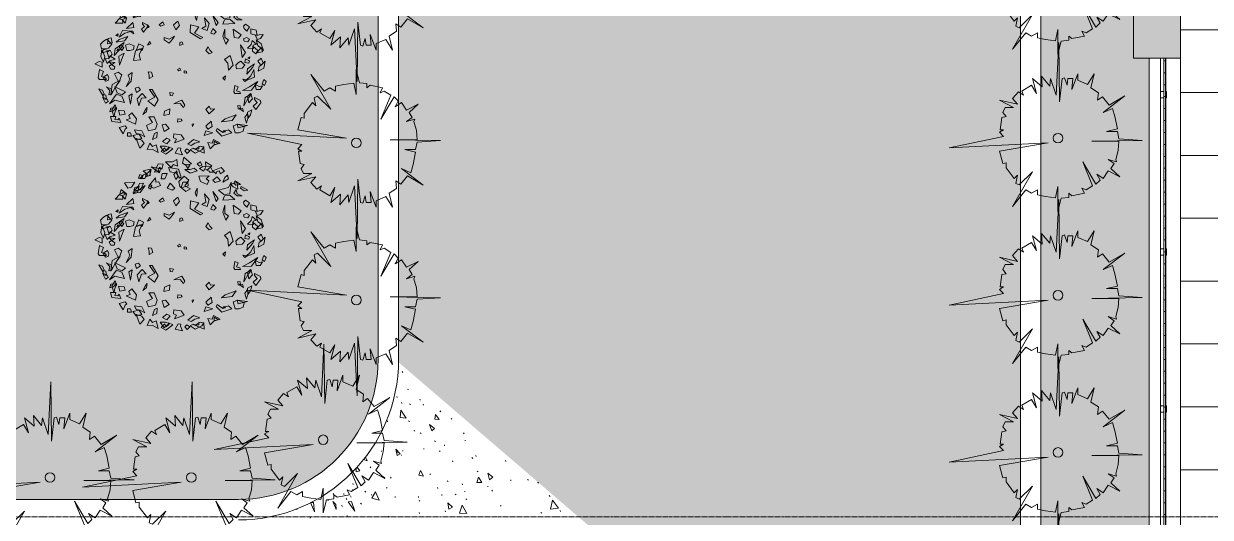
# Model space of a CAD drawing. Header units: millimetres. Extents: x 5359 to 218750, y -16347 to 109893.
# Drawn here: x 127435 to 134991, y 17234 to 20374 of the extents above; entities that cross this region are included whole.
import ezdxf

# ---------------------------------------------------------------- set-up
doc = ezdxf.new("R2010")
doc.units = ezdxf.units.MM
doc.linetypes.add('Double dash', pattern=[41.999998, 12, -6, 6, -6, 6, -6])
doc.linetypes.add('Grid Line', pattern=[22.225, 12.7, -3.175, 3.175, -3.175])
for name, color, linetype, lineweight in [('A-FLOR', 192, 'Continuous', 9), ('A-FLOR-HRAL', 11, 'Continuous', 9), ('A-FLOR-PATT', 8, 'Continuous', 9), ('A-WALL', 113, 'Continuous', 9), ('C-PROP-LINE', 91, 'Double dash', 18), ('G-IMPT', 8, 'Continuous', 9), ('L-PLNT', 71, 'Continuous', 9), ('S-COLS', 52, 'Continuous', 9), ('S-COLS-3', 9, 'Continuous', 9), ('S-COLS-4', 52, 'Continuous', 18), ('S-GRID-1', 1, 'Grid Line', 9)]:
    doc.layers.add(name, color=color, linetype=linetype, lineweight=lineweight)
pattern_1 = [(0, (167.64, 11.2), (558.8, 558.8), [83.82, -16.764, 22.352, -16.764, -419.1]), (0, (167.64, 11.2), (558.8, 558.8), [-139.7, 83.82, -335.28]), (0, (139.7, 27.94), (558.8, 558.8), [55.88, -41.91, 83.82, -41.91, -335.28]), (0, (139.7, 27.94), (558.8, 558.8), [-223.52, 55.88, -279.4]), (0, (335.3, 251.46), (558.8, 558.8), [69.85, -27.94, 69.85, -391.16]), (0, (55.9, 363.2), (558.8, 558.8), [27.94, -55.88, 27.94, -447.04]), (90, (111.76, 363.2), (-558.8, 558.8), [50.292, -508.508]), (90, (279.4, 27.94), (-558.8, 558.8), [55.88, -502.92]), (90, (419.1, 251.46), (-558.8, 558.8), [55.88, -502.92]), (45, (352.04, 22.35), (0, 558.7996), [55.88, -734.383]), (135, (206.76, 22.35), (-558.7996, 0), [55.88, -734.383]), (63.435, (335.28, 25.15), (-0.0005, 558.8001), [55.88, -1193.635]), (75.964, (307.34, 27.94), (-0.00237, 558.80038), [55.88, -2248.111]), (75.964, (447.04, 251.46), (-0.00237, 558.80038), [44.704, -2259.287]), (75.964, (122.94, 363.22), (-0.00237, 558.80038), [39.116, -2264.875]), (104.036, (251.46, 27.94), (0.00237, 558.80038), [55.88, -2248.111]), (104.036, (391.16, 251.46), (0.00237, 558.80038), [44.704, -2259.287]), (104.036, (100.58, 363.22), (0.00237, 558.80038), [39.116, -2264.875]), (116.565, (223.52, 25.15), (0.0005, 558.8001), [55.88, -1193.634])]

# ---------------------------------------------------------------- blocks, each defined once
blk = doc.blocks.new('FP_70-TKCS_MB ĐỊNH VỊ CỔNG-HÀNG RÀO')
at = {"layer": 'A-FLOR-PATT'}
for p, q in [((129408.8, 17378), (129405.2, 17384.6)), ((129473.5, 17377.9), (129472.3, 17384.1)), ((129530.2, 17405.6), (129529.3, 17410.9)), ((129532.7, 17442.5), (129530.9, 17448.9)), ((129286.6, 17268.2), (129261.2, 17327.9)), ((129279.5, 17327.6), (129262.1, 17328.4)), ((129286.6, 17268.2), (129279.5, 17327.6)), ((129372.7, 17337.9), (129370.3, 17345.5)), ((129423.6, 17282.3), (129402.3, 17333.1)), ((129421.2, 17314.5), (129402.3, 17333.1)), ((129423.6, 17282.3), (129421.2, 17314.5)), ((129463, 17302.5), (129459.9, 17310.2)), ((129493, 17346.9), (129488.9, 17353.5)), ((129521.3, 17334.3), (129499.9, 17332.6)), ((129543.4, 17272.1), (129499.9, 17332.6)), ((129519.2, 17361.4), (129515.5, 17369.2)), ((129543.4, 17272.1), (129521.3, 17334.3)), ((129585, 17317.2), (129580.2, 17323.8)), ((129173.5, 17281.4), (129173, 17288.4)), ((129259.6, 17228.3), (129260.2, 17234)), ((129376.6, 17232.6), (129377.1, 17237.6)), ((129494, 17238.5), (129493.3, 17244.6))]:
    blk.add_line(p, q, dxfattribs=at)
blk = doc.blocks.new('FP_71-TKCS_MB ĐỊNH VỊ CỔNG-HÀNG RÀO')
at = {"layer": 'A-FLOR-PATT'}
for p, q in [((129844.5, 18162), (129848.6, 18156)), ((129810.5, 18001.3), (129813.8, 17995.2)), ((129879.5, 18049.9), (129885.2, 18045.9)), ((129957.4, 17985.1), (129958.3, 17979.9)), ((129835.8, 17914.4), (129830.9, 17868.8)), ((129835.8, 17914.4), (129870.7, 17865.1)), ((129841.1, 17963.1), (129841.8, 17958)), ((129892, 17956.1), (129897.5, 17951.3)), ((129977.8, 17953), (129981.4, 17946.9)), ((130085.2, 17910.3), (130091, 17905.6)), ((129750, 17847.4), (129752.8, 17841.3)), ((129870.7, 17865.1), (129830.9, 17868.8)), ((129885.3, 17846.4), (129890.9, 17842.1)), ((130056, 17888.2), (130052, 17857.8)), ((130080.2, 17855.4), (130052, 17857.8)), ((130056, 17888.2), (130080.2, 17855.4)), ((130155.7, 17862.3), (130161.7, 17858.4)), ((129920.1, 17788.1), (129923.1, 17781.9)), ((129960.2, 17771), (129965.6, 17766)), ((130019.5, 17823.6), (130033.2, 17782.9)), ((130019.5, 17823.6), (130049.9, 17797.6)), ((130049.9, 17797.6), (130033.2, 17782.9)), ((130235.9, 17770.7), (130239.4, 17764.5)), ((130050.5, 17720.4), (130056.1, 17716.2)), ((130114.4, 17694.6), (130114.6, 17689.2)), ((130245.6, 17725.1), (130246.1, 17719.7)), ((129610.4, 17617.1), (129621.1, 17593)), ((129713.3, 17656), (129712.7, 17651.2)), ((129804.4, 17666.8), (129811.8, 17626.8)), ((129804.4, 17666.8), (129831.7, 17638.1)), ((129810.5, 17651.3), (129815.5, 17645.9)), ((129831.7, 17638.1), (129811.8, 17626.8)), ((129837.5, 17632), (129839.8, 17625.7)), ((129848.8, 17658.5), (129848.4, 17653.5)), ((129982.3, 17671.9), (129982.2, 17666.7)), ((130082.2, 17657.5), (130087.6, 17652.5)), ((130288.7, 17613.5), (130294.4, 17608.7)), ((130312.9, 17627.3), (130316.1, 17621)), ((129551.5, 17546.3), (129552.6, 17522.9)), ((129557.5, 17552.3), (129575.5, 17529.1)), ((129621.1, 17593), (129597.9, 17601.7)), ((129641.3, 17554.1), (129645.8, 17548.3)), ((130164.5, 17593.4), (130167.4, 17587.1)), ((130502.2, 17595.5), (130505.6, 17589.2)), ((129575.6, 17529.1), (129552.6, 17522.9)), ((129731.5, 17489), (129733.3, 17482.7)), ((129769.8, 17488.5), (129774.9, 17483.5)), ((129962.4, 17530.3), (129950.3, 17501.6)), ((129980.6, 17495.8), (129950.3, 17501.6)), ((129962.4, 17530.3), (129980.6, 17495.8)), ((130020.3, 17511), (130025.7, 17506.5)), ((130131.8, 17466.5), (130137, 17461.4)), ((130330.4, 17487.9), (130320.1, 17455.6)), ((130351.6, 17453.9), (130320.1, 17455.6)), ((130322.2, 17526.2), (130328.1, 17522.1)), ((130330.4, 17487.9), (130351.6, 17453.9)), ((130390, 17515), (130401.2, 17472.5)), ((130390, 17515), (130421.4, 17489.6)), ((130421.4, 17489.6), (130401.2, 17472.5)), ((130535.6, 17471.6), (130535.6, 17465.9)), ((130642.5, 17474.7), (130648.5, 17470.2)), ((130709.3, 17457.8), (130708.1, 17453.3)), ((129607.9, 17399.4), (129612.8, 17393.9)), ((129674, 17395.1), (129651.2, 17355.8)), ((129674, 17395.1), (129697.2, 17341.9)), ((129745.5, 17423.9), (129750.1, 17418.2)), ((130069.9, 17423.2), (130072.1, 17416.8)), ((130183, 17380.1), (130188.6, 17375.7)), ((130226.8, 17447.3), (130229.4, 17440.9)), ((130243.5, 17400.7), (130243, 17395.2)), ((130389.6, 17432.3), (130389.3, 17426.7)), ((130416.5, 17406.2), (130419.2, 17399.8)), ((130714.2, 17453.6), (130708.1, 17453.3)), ((129650.3, 17378), (129648.8, 17373.4)), ((129697.2, 17341.9), (129651.2, 17355.8)), ((129800.5, 17365.1), (129799.3, 17360.3)), ((129949.4, 17365.7), (129948.4, 17360.5)), ((129952.6, 17341.2), (129957.5, 17335.7)), ((130097, 17378), (130096.2, 17372.7)), ((130136.4, 17326.6), (130141.7, 17284.5)), ((130136.4, 17326.6), (130164.6, 17298.6)), ((130226.4, 17310), (130209, 17260.2)), ((130226.4, 17310), (130256.2, 17258.4)), ((130251.1, 17350.7), (130256.4, 17345.7)), ((130470.1, 17308.2), (130475.6, 17303.3)), ((130780.4, 17371.3), (130786.4, 17366.8)), ((130802.8, 17341.6), (130789.9, 17286.1)), ((130802.8, 17341.6), (130840.1, 17292.3)), ((129756.8, 17240.1), (129761.2, 17234.2)), ((129953, 17264.3), (129954.7, 17257.9)), ((130118.4, 17275.4), (130120.4, 17269)), ((130164.6, 17298.6), (130141.7, 17284.5)), ((130256.2, 17258.4), (130209, 17260.2)), ((130726.9, 17264.1), (130733.1, 17260.3)), ((130840.1, 17292.3), (130789.9, 17286.1)), ((130850.7, 17276.5), (130853.7, 17270))]:
    blk.add_line(p, q, dxfattribs=at)
blk = doc.blocks.new('M_Concrete-Rectangular-Column2 - 300x300-2025390-TKCS_MB ĐỊNH VỊ CỔNG-HÀNG RÀO')
at = {"layer": 'S-COLS-3'}
blk.add_hatch(color=256, dxfattribs=at).paths.add_polyline_path([(-150, 150), (-150, -150), (150, -150), (150, 150)])
at = {"layer": 'S-COLS-4'}
for p, q in [((-150, 150), (150, 150)), ((-150, -150), (-150, 150)), ((150, 150), (150, -150)), ((150, -150), (-150, -150))]:
    blk.add_line(p, q, dxfattribs=at)
blk = doc.blocks.new('NBS_CLDPhysicalSecuritySystems_MtlMeshPnlFncngSym_CLDModsecSecurusS3_InfillPanel - NBS_CLDPhysicalSecuritySystems_MtlMeshPnlFncngSym_CLDModsecSecurusS2_InfillPanel-V86-TKCS_MB ĐỊNH VỊ CỔNG-HÀNG RÀO')
at = {"layer": 'A-FLOR-HRAL'}
h = blk.add_hatch(dxfattribs=at)
h.set_pattern_fill('FP_30', color=256, style=0, pattern_type=2)
h.set_pattern_definition([(180, (609.6, 0), (-2e-15, 13), []), (90, (609.6, 0), (76, -5e-15), [])])
h.paths.add_polyline_path([(3800, 6), (0, 6), (0, -6), (3800, -6)])
for p, q in [((0, 6), (3800, 6)), ((214, 11), (254, 11)), ((214, 6), (214, 11)), ((254, 6), (214, 6)), ((254, 11), (254, 6)), ((1214, 11), (1254, 11)), ((1214, 6), (1214, 11)), ((1254, 6), (1214, 6)), ((1254, 11), (1254, 6)), ((2214, 11), (2254, 11)), ((2214, 6), (2214, 11)), ((2254, 6), (2214, 6)), ((2254, 11), (2254, 6)), ((3800, -6), (0, -6)), ((0, -27), (218, -27)), ((214, -6), (254, -6)), ((214, -23), (214, -6)), ((250, -27), (218, -27)), ((250, -27), (1218, -27)), ((254, -6), (254, -23)), ((1214, -6), (1254, -6)), ((1214, -23), (1214, -6)), ((1250, -27), (1218, -27)), ((1250, -27), (2218, -27)), ((1254, -6), (1254, -23)), ((2214, -6), (2254, -6)), ((2214, -23), (2214, -6)), ((2250, -27), (2218, -27)), ((2250, -27), (3218, -27)), ((2254, -6), (2254, -23))]:
    blk.add_line(p, q, dxfattribs=at)
for centre, start, end in [((218, -23), 180, 270), ((250, -23), 270, 0), ((1218, -23), 180, 270), ((1250, -23), 270, 0), ((2218, -23), 180, 270), ((2250, -23), 270, 0)]:
    blk.add_arc(centre, 4, start, end, dxfattribs=at)
blk = doc.blocks.new('CAY MAI VAN PHUC - CAY DUC SOC_dwg-2256080-TKCS_MB ĐỊNH VỊ CỔNG-HÀNG RÀO')
at = {"layer": 'G-IMPT', "flags": 128}
blk.add_lwpolyline([(32.8, 479.5), (12.9, 293.4), (6.2, 771.8), (-13.8, 346.6), (-60.3, 479.5), (-67, 419.7), (-133.5, 499.4), (-126.8, 413), (-206.6, 479.5), (-173.4, 359.9), (-213.3, 426.3), (-293.1, 379.8), (-279.8, 346.6), (-319.7, 373.2), (-366.2, 320), (-326.3, 273.5), (-472.6, 306.7), (-359.6, 246.9), (-426.1, 246.9), (-446, 207.1), (-419.4, 173.8), (-452.7, 167.2), (-466, 67.5), (-439.4, 67.5), (-472.6, 47.6), (-439.4, 14.4), (-878.3, -78.6), (-80.3, -38.8), (-472.6, -105.2), (-446, -204.9), (-419.4, -198.2), (-419.4, -238.1), (-352.9, -324.5), (-326.3, -297.9), (-339.6, -364.4), (-313, -377.6), (-206.6, -271.3), (-366.2, -550.4), (-259.8, -417.5), (-213.3, -444.1), (-166.7, -417.5), (-166.7, -457.4), (-100.2, -470.7), (-19.9, -481.4), (-0.5, -390.9), (-0.5, -590.3), (26.2, -484), (86, -477.3), (86, -444.1), (112.6, -464), (212.4, -444.1), (192.4, -404.2), (225.7, -417.5), (278.9, -384.3), (199.1, -191.6), (305.5, -371), (338.7, -337.8), (312.1, -291.3), (365.3, -324.5), (405.2, -264.7), (498.3, -311.2), (425.2, -244.8), (451.8, -204.9), (405.2, -171.7), (471.7, -191.6), (465.1, -171.7), (485, -98.6), (491.7, -25.5), (272.2, -25.5), (677.9, -18.8), (491.7, -5.6), (478.4, 54.2), (391.9, 54.2), (478.4, 74.2), (458.4, 173.8), (438.5, 240.3), (365.3, 207.1), (538.2, 340), (411.9, 266.9), (358.7, 333.3), (318.8, 306.7), (325.4, 366.5), (265.6, 406.4), (292.2, 519.4), (239, 433), (159.2, 466.2), (159.2, 519.4), (112.6, 393.1), (119.3, 479.5), (79.4, 479.5), (72.7, 426.3), (52.8, 486.1)], close=True, dxfattribs=at)
at = {"layer": 'G-IMPT'}
blk.add_circle((0, 0), 38.6, dxfattribs=at)
blk = doc.blocks.new('CAY MAI VAN PHUC - CAY BONG TRANG-2256081-TKCS_MB ĐỊNH VỊ CỔNG-HÀNG RÀO')
at = {"xscale": 0.7894736842105263, "yscale": 0.7894736842105263, "zscale": 0.7894736842105263}
blk.add_blockref('CAY MAI VAN PHUC - CAY DUC SOC_dwg-2256080-TKCS_MB ĐỊNH VỊ CỔNG-HÀNG RÀO', (0, 0), dxfattribs=at)
blk = doc.blocks.new('CAY MAI VAN PHUC - CAY DUC SOC_dwg-V254-TKCS_MB ĐỊNH VỊ CỔNG-HÀNG RÀO')
at = {"layer": 'G-IMPT', "flags": 128}
for points in [[(32.8, 479.5), (12.9, 293.4), (6.2, 771.8), (-13.8, 346.6), (-60.3, 479.5), (-67, 419.7), (-133.5, 499.4), (-126.8, 413), (-206.6, 479.5), (-173.4, 359.9), (-213.3, 426.3), (-293.1, 379.8), (-279.8, 346.6), (-319.7, 373.2), (-366.2, 320), (-326.3, 273.5), (-442.1, 299.8)], [(-442.1, -203.9), (-419.4, -198.2), (-419.4, -238.1), (-352.9, -324.5), (-326.3, -297.9), (-339.6, -364.4), (-313, -377.6), (-206.6, -271.3), (-366.2, -550.4), (-259.8, -417.5), (-213.3, -444.1), (-166.7, -417.5), (-166.7, -457.4), (-100.2, -470.7), (-19.9, -481.4), (-0.5, -390.9), (-0.5, -590.3), (26.2, -484), (86, -477.3), (86, -444.1), (112.6, -464), (212.4, -444.1), (192.4, -404.2), (225.7, -417.5), (278.9, -384.3), (199.1, -191.6), (305.5, -371), (338.7, -337.8), (312.1, -291.3), (365.3, -324.5), (405.2, -264.7), (498.3, -311.2), (425.2, -244.8), (451.8, -204.9), (405.2, -171.7), (471.7, -191.6), (465.1, -171.7), (485, -98.6), (491.7, -25.5), (272.2, -25.5), (677.9, -18.8), (491.7, -5.6), (478.4, 54.2), (391.9, 54.2), (478.4, 74.2), (458.4, 173.8), (438.5, 240.3), (365.3, 207.1), (538.2, 340), (411.9, 266.9), (358.7, 333.3), (318.8, 306.7), (325.4, 366.5), (265.6, 406.4), (292.2, 519.4), (239, 433), (159.2, 466.2), (159.2, 519.4), (112.6, 393.1), (119.3, 479.5), (79.4, 479.5), (72.7, 426.3), (52.8, 486.1), (32.8, 479.5)], [(-442.1, 290.6), (-359.6, 246.9), (-426.1, 246.9), (-442.1, 214.8)], [(-442.1, 202.2), (-419.4, 173.8), (-442.1, 169.3)], [(-442.1, -56.9), (-80.3, -38.8), (-442.1, -100.1)]]:
    blk.add_lwpolyline(points, dxfattribs=at)
at = {"layer": 'G-IMPT'}
blk.add_circle((0, 0), 38.6, dxfattribs=at)
blk = doc.blocks.new('CAY MAI VAN PHUC - CAY BONG TRANG-V255-TKCS_MB ĐỊNH VỊ CỔNG-HÀNG RÀO')
at = {"xscale": 0.7894736842105263, "yscale": 0.7894736842105263, "zscale": 0.7894736842105263}
blk.add_blockref('CAY MAI VAN PHUC - CAY DUC SOC_dwg-V254-TKCS_MB ĐỊNH VỊ CỔNG-HÀNG RÀO', (0, 0), dxfattribs=at)
blk = doc.blocks.new('CAY MAI VAN PHUC - CAY BONG TRANG-2256527-TKCS_MB ĐỊNH VỊ CỔNG-HÀNG RÀO')
at = {"extrusion": (0, 0, -1), "xscale": 0.7894736842105263, "yscale": 0.7894736842105263, "zscale": -0.7894736842105263, "rotation": 180}
blk.add_blockref('CAY MAI VAN PHUC - CAY DUC SOC_dwg-2256080-TKCS_MB ĐỊNH VỊ CỔNG-HÀNG RÀO', (0, 0), dxfattribs=at)
blk = doc.blocks.new('CAY BACH TRINH - CAY BACH TRINH_dwg-2249800-TKCS_MB ĐỊNH VỊ CỔNG-HÀNG RÀO')
at = {"layer": 'G-IMPT', "flags": 128}
for points in [[(-357, 1653), (-250, 1541), (-201, 1603), (-123, 1566), (-133, 1703), (-220, 1653)], [(7, 1749), (-25, 1628), (43, 1591), (160, 1616)], [(335, 1653), (267, 1616), (316, 1566), (365, 1591)], [(423, 1516), (443, 1553), (433, 1653), (560, 1578), (472, 1491)], [(-870, 1320), (-769, 1323), (-719, 1438), (-798, 1395)], [(-715, 1368), (-728, 1408), (-805, 1472), (-663, 1508), (-663, 1385)], [(-648, 1504), (-672, 1392), (-758, 1347), (-746, 1419), (-706, 1444)], [(-477, 1437), (-459, 1512), (-646, 1555)], [(-578, 1452), (-505, 1613), (-404, 1608), (-431, 1511), (-482, 1548), (-505, 1489), (-486, 1456)], [(-428, 1425), (-446, 1319), (-376, 1318), (-327, 1420)], [(-83, 1327), (-48, 1351), (-99, 1506), (-301, 1542), (-270, 1454), (-140, 1428)], [(-133, 1478), (-191, 1403), (-152, 1303), (-113, 1353)], [(23, 1503), (131, 1428), (267, 1478), (209, 1528), (131, 1503)], [(121, 1587), (40, 1602), (86, 1521)], [(533, 1553), (590, 1452), (520, 1446), (509, 1467), (423, 1512), (399, 1468), (319, 1525), (383, 1562)], [(579, 1478), (745, 1541), (813, 1466), (725, 1416), (716, 1478), (657, 1453), (647, 1416)], [(-1174, 1238), (-1112, 1130), (-1037, 1152), (-972, 1252)], [(-766, 1181), (-866, 1042), (-1009, 1038), (-900, 1094)], [(-989, 1076), (-860, 1099), (-799, 1231), (-876, 1225), (-913, 1152)], [(-874, 1403), (-896, 1328), (-826, 1327), (-809, 1379)], [(-697, 1145), (-671, 1210), (-634, 1180), (-660, 1114)], [(-556, 1333), (-692, 1179), (-600, 1129), (-460, 1181), (-492, 1255), (-553, 1247)], [(-269, 1228), (-328, 1128), (-220, 1091), (-172, 1128)], [(14, 1366), (-94, 1266), (-74, 1166), (43, 1066), (140, 1116), (23, 1178), (101, 1291)], [(-50, 1140), (92, 1178), (86, 1252), (-14, 1249)], [(511, 1378), (306, 1366), (335, 1266), (472, 1203), (501, 1278), (452, 1316)], [(667, 1353), (579, 1291), (628, 1241), (735, 1278)], [(696, 1091), (891, 1141), (949, 1253), (920, 1016), (803, 1003)], [(871, 1391), (823, 1341), (784, 1253), (891, 1316)], [(1064, 1244), (1080, 1108), (985, 1158), (937, 1212)], [(1027, 1278), (998, 1228), (1037, 1191), (1135, 1203)], [(-1364, 914), (-1208, 910), (-1218, 988), (-1136, 1017), (-1240, 1107), (-1267, 1010)], [(-1164, 910), (-1135, 1007), (-1204, 1044), (-1282, 1000), (-1216, 980)], [(-996, 1019), (-915, 1047), (-883, 1171), (-978, 1137)], [(-113, 953), (-201, 878), (-152, 778), (-84, 866)], [(267, 1128), (228, 1041), (257, 966), (267, 1041)], [(413, 1016), (443, 853), (365, 803), (472, 766), (511, 903)], [(647, 866), (579, 1066), (686, 928)], [(813, 978), (784, 891), (1018, 903), (920, 991)], [(1047, 1103), (998, 1028), (1066, 978), (1164, 978), (1066, 1016)], [(1144, 1166), (1135, 1128), (1203, 1078), (1281, 1091)], [(-1279, 631), (-1217, 768), (-1027, 752), (-1169, 714)], [(-1010, 928), (-1137, 803), (-990, 828)], [(-993, 702), (-1009, 756), (-1064, 751)], [(-840, 791), (-799, 735), (-718, 839), (-724, 876), (-821, 927), (-821, 894), (-775, 847)], [(-717, 878), (-717, 816), (-688, 841)], [(-415, 941), (-483, 878), (-454, 853), (-386, 878)], [(140, 878), (131, 728), (335, 603), (384, 628), (218, 716), (306, 841)], [(579, 803), (540, 716), (599, 691), (647, 741)], [(823, 791), (784, 653), (842, 491), (891, 578), (823, 628)], [(988, 791), (1008, 628), (1096, 616), (1144, 678)], [(1261, 753), (1203, 803), (1193, 853), (1232, 891), (1310, 841)], [(1339, 702), (1463, 665), (1444, 774), (1337, 802)], [(-1595, 553), (-1527, 591), (-1429, 491), (-1497, 416), (-1634, 403), (-1653, 491)], [(-1424, 524), (-1440, 618), (-1501, 607), (-1513, 501)], [(-1380, 266), (-1361, 403), (-1185, 528), (-1224, 441)], [(-1302, 703), (-1351, 666), (-1312, 653)], [(-1109, 650), (-1174, 560), (-1345, 537), (-1285, 585)], [(-1283, 435), (-1251, 475), (-1188, 428), (-1232, 366)], [(-1065, 367), (-1127, 366), (-1158, 473), (-1082, 500), (-981, 458), (-1000, 389)], [(-942, 366), (-893, 503), (-795, 453), (-825, 366), (-873, 403)], [(-721, 477), (-654, 499), (-671, 550)], [(-220, 591), (-289, 516), (-386, 578), (-386, 628), (-289, 591), (-181, 653)], [(-74, 528), (-35, 541), (-6, 491), (-74, 466)], [(1135, 478), (1232, 328), (1164, 228), (1154, 328)], [(1310, 591), (1252, 628), (1193, 603), (1203, 553), (1281, 541)], [(1270, 413), (1394, 410), (1386, 473), (1452, 496), (1368, 568), (1347, 490)], [(1422, 673), (1471, 586), (1531, 604), (1583, 684)], [(1447, 578), (1476, 466), (1593, 366), (1544, 503)], [(-1597, 135), (-1570, 248), (-1626, 391), (-1648, 247)], [(-1619, 320), (-1482, 361), (-1595, 398)], [(-1363, 198), (-1471, 259), (-1494, 200), (-1562, 210), (-1523, 107), (-1467, 166)], [(-1478, 213), (-1422, 297), (-1459, 373), (-1523, 336)], [(-1328, 370), (-1279, 378), (-1302, 402)], [(-1274, 77), (-1290, 255), (-1183, 312), (-1221, 219)], [(-855, 181), (-881, 279), (-825, 405), (-958, 362), (-994, 169)], [(491, 441), (443, 366), (511, 303), (569, 328), (521, 378)], [(813, 191), (881, 116), (891, -22), (988, 78), (930, 266)], [(1319, 245), (1280, 215), (1311, 205)], [(1378, 453), (1369, 353), (1437, 303), (1476, 366)], [(1553, 425), (1451, 325), (1568, 345)], [(-1619, 40), (-1622, 139), (-1683, 152), (-1767, 105)], [(-1482, 60), (-1448, -1), (-1384, -6), (-1369, 43), (-1433, 90)], [(-1478, 141), (-1429, 91), (-1371, 128)], [(-74, 16), (-123, -9), (-94, -34), (-55, -22)], [(1085, 125), (1140, 155), (1218, 75), (1163, 15), (1054, 5), (1038, 75)], [(1310, 166), (1300, 116), (1222, 128), (1232, 203)], [(1256, -105), (1272, 5), (1412, 105), (1381, 35)], [(1476, 153), (1534, 78), (1583, 116), (1544, 216)], [(1624, 156), (1594, 16), (1487, -41), (1502, 50), (1551, 81)], [(-1595, -47), (-1673, -9), (-1702, -172), (-1673, -209), (-1536, -209), (-1556, -172), (-1634, -147)], [(-1515, -106), (-1486, -178), (-1501, -227), (-1553, -242), (-1599, -161)], [(-1449, -521), (-1419, -309), (-1263, -222), (-1351, -346)], [(-1291, -267), (-1232, -115), (-1304, -62), (-1376, -95)], [(-1145, -345), (-1046, -242), (-1021, -71), (-1105, -125), (-1069, -201)], [(-688, -191), (-610, -147), (-641, -60), (-704, -55), (-685, -122)], [(11, -79), (65, -80), (51, -44), (11, -37)], [(832, -134), (784, -184), (823, -222)], [(1179, -205), (1218, -245), (1264, -215)], [(1398, -9), (1408, -159), (1232, -234), (1339, -134)], [(1563, -293), (1595, -211), (1641, -250), (1609, -331)], [(-1604, -526), (-1578, -497), (-1615, -421), (-1690, -396)], [(-1489, -516), (-1411, -473), (-1448, -396), (-1534, -351), (-1465, -430)], [(-1224, -515), (-1157, -451), (-1369, -353), (-1324, -476)], [(-935, -470), (-860, -411), (-900, -361), (-966, -383)], [(-582, -741), (-504, -613), (-626, -407), (-681, -406), (-575, -561), (-711, -631)], [(-229, -532), (-269, -525), (-272, -467), (-200, -477)], [(1085, -355), (1023, -325), (999, -455), (1023, -485), (1132, -485), (1116, -455), (1054, -435)], [(1477, -247), (1352, -421), (1173, -426), (1309, -356)], [(1427, -309), (1447, -409), (1525, -409), (1573, -334), (1505, -346)], [(-1553, -680), (-1504, -649), (-1521, -598), (-1613, -563)], [(-1546, -521), (-1536, -609), (-1595, -596), (-1604, -509)], [(-1173, -669), (-1368, -622), (-1473, -694), (-1336, -498), (-1227, -542)], [(-1024, -493), (-1058, -702), (-1088, -530)], [(-888, -735), (-838, -578), (-745, -570), (-823, -487), (-921, -590)], [(-129, -656), (-34, -622), (23, -722), (0, -767), (-69, -688), (-193, -693)], [(1202, -735), (1225, -565), (1350, -495), (1280, -595)], [(1330, -484), (1271, -546), (1300, -671), (1369, -596)], [(1384, -736), (1435, -805), (1537, -675), (1529, -628), (1408, -565), (1408, -607), (1465, -665)], [(-1468, -852), (-1402, -831), (-1326, -772), (-1450, -777)], [(-1251, -1066), (-1426, -1044), (-1452, -946), (-1351, -943), (-1371, -1002), (-1308, -1008), (-1282, -979)], [(-1390, -946), (-1429, -809), (-1361, -709), (-1332, -796), (-1361, -846)], [(-1270, -915), (-1163, -901), (-1183, -834), (-1295, -817)], [(-1144, -1010), (-957, -1095), (-936, -993), (-1027, -873), (-1088, -926), (-1063, -982)], [(-811, -903), (-736, -844), (-727, -764), (-770, -826)], [(-393, -926), (-281, -901), (-277, -790), (-378, -835)], [(614, -795), (506, -893), (444, -803), (510, -740), (536, -796)], [(1048, -911), (967, -1024), (753, -1052), (829, -993)], [(1124, -735), (1132, -805), (1085, -795), (1077, -725)], [(1193, -846), (1173, -780), (1104, -785)], [(1249, -1075), (1218, -965), (1272, -885), (1295, -955), (1272, -995)], [(1359, -809), (1271, -859), (1281, -984), (1330, -909)], [(-1130, -1172), (-1165, -1196), (-1203, -1289), (-1280, -1164), (-1162, -1128)], [(-698, -1231), (-557, -1193), (-527, -1096), (-584, -953), (-693, -951), (-619, -1061), (-741, -1124)], [(-384, -1242), (-286, -1181), (-363, -1098), (-424, -1108)], [(-120, -1056), (-31, -1033), (-45, -997), (-117, -988)], [(176, -1143), (205, -1087), (168, -1096)], [(550, -1034), (443, -1134), (482, -1196), (569, -1146)], [(1103, -1266), (1025, -1267), (986, -1133), (1081, -1099), (1208, -1151), (1184, -1238)], [(1066, -1096), (1086, -1171), (1271, -1121)], [(-1117, -1335), (-1039, -1334), (-1059, -1267), (-1114, -1266)], [(-883, -1296), (-1010, -1321), (-942, -1409), (-834, -1384)], [(-771, -1348), (-831, -1232), (-975, -1212), (-947, -1284), (-866, -1298)], [(-872, -1573), (-787, -1482), (-829, -1416), (-944, -1384)], [(-622, -1399), (-535, -1360), (-523, -1254), (-580, -1280)], [(-336, -1491), (-270, -1405), (-332, -1372), (-423, -1439)], [(-180, -1469), (12, -1396), (-45, -1309), (-194, -1290), (-200, -1370), (-142, -1392)], [(323, -1445), (199, -1404), (83, -1492), (153, -1523), (221, -1476)], [(411, -1324), (581, -1272), (441, -1226)], [(731, -1476), (595, -1400), (567, -1474), (481, -1461), (531, -1590), (600, -1516)], [(667, -1184), (647, -1221), (764, -1334), (959, -1271), (891, -1209), (764, -1246)], [(775, -1261), (835, -1251), (807, -1222)], [(-505, -1659), (-547, -1509), (-620, -1542), (-671, -1472), (-727, -1598), (-626, -1595)], [(-386, -1646), (-464, -1534), (-357, -1534), (-289, -1559)], [(-215, -1584), (-355, -1693), (-443, -1641), (-373, -1567), (-346, -1624), (-297, -1583), (-299, -1545)], [(-55, -1574), (-63, -1616), (-24, -1708), (-167, -1674), (-109, -1565)], [(69, -1680), (123, -1624), (62, -1590), (23, -1629)], [(228, -1671), (131, -1609), (189, -1571), (209, -1584), (306, -1584), (306, -1534), (404, -1546), (365, -1609)], [(411, -1674), (406, -1550), (330, -1534), (226, -1592)], [(608, -1509), (686, -1484), (608, -1434)]]:
    blk.add_lwpolyline(points, close=True, dxfattribs=at)
blk = doc.blocks.new('CAY BACH TRINH - CAY BACH TRINH-2249732-TKCS_MB ĐỊNH VỊ CỔNG-HÀNG RÀO')
at = {"xscale": 0.3200000000000001, "yscale": 0.3200000000000001, "zscale": 0.3200000000000001}
blk.add_blockref('CAY BACH TRINH - CAY BACH TRINH_dwg-2249800-TKCS_MB ĐỊNH VỊ CỔNG-HÀNG RÀO', (0, 0), dxfattribs=at)
blk = doc.blocks.new('Family - ___-1476882-TKCS_MB ĐỊNH VỊ CỔNG-HÀNG RÀO')
at = {"layer": 'C-PROP-LINE'}
blk.add_line((134801.5, 77418.4), (134801.5, 7888.2), dxfattribs=at)

msp = doc.modelspace()

# ---------------------------------------------------------------- hatches: boundary and pattern name
at = {"layer": 'A-FLOR-PATT'}
h = msp.add_hatch(dxfattribs=at)
h.set_pattern_fill('FP_5', color=256, style=0, pattern_type=2)
h.set_pattern_definition([(90, (81451.8, 48336.34), (-400, 2e-14), []), (180, (81451.8, 48336.34), (-5e-14, -400), [])])
h.paths.add_polyline_path([(14081.4, -16347.2), (14081.4, 79336.3), (14075, 79693.3), (14055.9, 80049.7), (14024.1, 80405.3), (13979.6, 80759.5), (13922.5, 81111.9), (13852.8, 81462), (13770.7, 81809.4), (13676.3, 82153.7), (13569.6, 82494.3), (13450.9, 82831), (13320.2, 83163.2), (13177.7, 83490.5), (13023.6, 83812.5), (12858.2, 84128.8), (12681.5, 84439), (12493.9, 84742.7), (12295.6, 85039.6), (12086.8, 85329.1), (11867.8, 85611), (11638.9, 85884.9), (11400.3, 86150.5), (11152.4, 86407.4), (10895.5, 86655.3), (10630, 86893.8), (10356.1, 87122.8), (10074.1, 87341.7), (9784.6, 87550.5), (9487.8, 87748.9), (9184.1, 87936.5), (8873.9, 88113.1), (8557.5, 88278.6), (8235.5, 88432.7), (7908.2, 88575.1), (7576, 88705.8), (7239.4, 88824.6), (6898.7, 88931.3), (6554.4, 89025.7), (6207, 89107.8), (5856.9, 89177.4), (5504.5, 89234.6), (5358.8, 89252.8), (5358.8, 82030.3), (10052.8, 77336.3), (10052.8, -16347.2), (12634.8, -16347.2)])
h.paths.add_polyline_path([(51727.7, -16347.2), (56702.6, -16347.2), (56702.6, -12330.8), (31070.8, -12330.8), (26103.5, -7352), (26103.5, 40986.3), (24603.5, 40986.3), (22103.5, 38486.3), (22103.5, -8023.3), (22132.9, -8371.9), (22174.4, -8719.2), (22228.1, -9064.9), (22293.8, -9408.5), (22371.5, -9749.6), (22461, -10087.7), (22562.4, -10422.5), (22675.4, -10753.6), (22799.9, -11080.5), (22935.8, -11402.8), (23082.8, -11720.2), (23240.9, -12032.3), (23409.7, -12338.6), (23589.2, -12638.9), (23779.1, -12932.6), (23979.2, -13219.6), (24189.1, -13499.4), (24408.7, -13771.7), (24637.7, -14036.1), (24875.9, -14292.4), (25122.8, -14540.1), (25378.2, -14779.1), (25641.9, -15009), (25913.4, -15229.6), (26192.5, -15440.5), (26478.7, -15641.5), (26771.9, -15832.4), (27071.5, -16012.9), (27377.3, -16182.8), (27700.1, -16347.2), (44092.7, -16347.2)])
h.paths.add_polyline_path([(134801.6, 7388.2), (140779.3, 7388.2), (140779.3, 38986.3), (138279.3, 40986.3), (134801.5, 40986.3), (134801.5, 7388.2)])
h.paths.add_polyline_path([(157794.6, 7388.2), (157794.6, 109892.8), (152779.3, 109892.8), (152779.3, 7388.2), (155944.1, 7388.2)])
h.paths.add_polyline_path([(138279.3, 45986.3), (140779.3, 47986.3), (140779.3, 77336.3), (140773.2, 77721), (140754.7, 78105.2), (140723.9, 78488.6), (140680.8, 78870.9), (140625.5, 79251.5), (140558.1, 79630.2), (140478.5, 80006.6), (140386.9, 80380.2), (140283.4, 80750.7), (140168, 81117.6), (140041, 81480.7), (139902.4, 81839.5), (139752.3, 82193.7), (139591, 82542.9), (139418.5, 82886.8), (139235.2, 83224.9), (139041.1, 83557), (138836.4, 83882.8), (138621.4, 84201.7), (138396.3, 84513.7), (138161.3, 84818.2), (137916.7, 85115.1), (137662.7, 85403.9), (137399.5, 85684.5), (137127.5, 85956.5), (136843.4, 86222.8), (136558.1, 86473.7), (136261.2, 86718.3), (135956.7, 86953.3), (135644.7, 87178.4), (135325.8, 87393.4), (135000.1, 87598), (134668, 87792.2), (134329.8, 87975.5), (133986, 88148), (133636.7, 88309.3), (133282.6, 88459.3), (132923.7, 88598), (132560.6, 88725), (132193.7, 88840.4), (131823.2, 88943.9), (131449.6, 89035.5), (131073.3, 89115), (130694.5, 89182.5), (130313.9, 89237.8), (129931.6, 89280.9), (129548.2, 89311.7), (129164, 89330.2), (128779.3, 89336.3), (87752.6, 89336.3), (85252.6, 86836.3), (85252.6, 84418.2), (127801.6, 84418.2), (134801.6, 77417.7), (134801.6, 45986.3), (136085.6, 45986.3)])
h.paths.add_polyline_path([(24603.5, 45986.3), (26103.5, 45986.3), (26103.5, 77418.2), (33103.5, 84418.2), (75452.6, 84418.2), (75452.6, 86836.3), (72952.6, 89336.3), (32081.4, 89336.3), (31731.6, 89330.2), (31382.3, 89311.9), (31033.8, 89281.3), (30686.6, 89238.6), (30341.1, 89183.8), (29997.8, 89116.9), (29657, 89038), (29319.2, 88947.3), (28984.7, 88844.8), (28654, 88730.7), (28327.6, 88605), (28005.7, 88468.1), (27688.8, 88319.9), (27377.3, 88160.8), (27071.5, 87990.9), (26771.9, 87810.4), (26478.7, 87619.5), (26192.5, 87418.5), (25913.4, 87207.6), (25641.9, 86987), (25378.2, 86757.1), (25122.8, 86518.1), (24831.7, 86222.8), (24637.7, 86014.1), (24408.7, 85749.7), (24189.1, 85477.4), (23979.2, 85197.6), (23779.1, 84910.6), (23589.2, 84616.8), (23409.7, 84316.6), (23240.9, 84010.3), (23082.8, 83698.2), (22935.8, 83380.8), (22799.9, 83058.5), (22675.4, 82731.6), (22562.4, 82400.5), (22461, 82065.7), (22371.5, 81727.6), (22293.8, 81386.5), (22228.1, 81042.9), (22174.4, 80697.2), (22132.9, 80349.9), (22103.5, 80001.3), (22103.5, 48486.3), (23817.1, 46772.8)])
h.paths.add_polyline_path([(5358.8, 97336.3), (130779.3, 97336.3), (131136.3, 97342.7), (131492.7, 97361.8), (131848.3, 97393.6), (132202.5, 97438.1), (132554.9, 97495.2), (132905, 97564.9), (133252.4, 97647), (133596.7, 97741.4), (133937.3, 97848.1), (134274, 97966.8), (134606.2, 98097.5), (134933.5, 98240), (135255.5, 98394.1), (135571.8, 98559.5), (135882, 98736.2), (136185.8, 98923.8), (136482.6, 99122.1), (136772.1, 99330.9), (137054, 99549.9), (137328, 99778.8), (137593.5, 100017.4), (137850.4, 100265.3), (138098.3, 100522.2), (138336.8, 100787.7), (138565.8, 101061.6), (138784.8, 101343.6), (138993.6, 101633.1), (139191.9, 101929.9), (139379.5, 102233.6), (139556.1, 102543.8), (139721.6, 102860.2), (139875.7, 103182.2), (140018.1, 103509.5), (140148.8, 103841.7), (140267.6, 104178.3), (140374.3, 104519), (140468.7, 104863.3), (140550.8, 105210.7), (140620.5, 105560.8), (140681.9, 105947.8), (140722.1, 106267.4), (140753.9, 106622.9), (140773, 106979.4), (140779.3, 107336.3), (140779.3, 109892.8), (135779.3, 109892.8), (135779.3, 107336.3), (130779.3, 102336.3), (5358.8, 102336.3), (5358.8, 99924.4)])
h = msp.add_hatch(dxfattribs=at)
h.set_pattern_fill('FP_14', color=256, style=0, pattern_type=2)
h.set_pattern_definition(pattern_1)
h.paths.add_polyline_path([(128801.6, 17346.9), (128913.1, 17354.5), (129012.7, 17373), (129095.6, 17396.9), (129203.1, 17443.5), (129291.6, 17495), (129356.5, 17541.1), (129431, 17607.6), (129497.5, 17682), (129555.2, 17763.4), (129603.5, 17850.8), (129641.7, 17943), (129669.3, 18038.9), (129686.7, 18149), (129691.6, 18236.9), (129691.6, 33727.4), (128462.6, 33727.4), (128462.6, 33737.4), (127262.6, 33737.4), (127262.6, 27336.9), (127252.6, 27336.9), (127252.6, 25721.9), (127262.6, 25721.9), (127262.6, 19136.9), (127252.6, 19136.9), (127252.6, 17346.9), (127279.7, 17346.9)])
h.paths.add_polyline_path([(128823, 37137.4), (129701.6, 37137.4), (129701.6, 40386.3), (129693.8, 40471.7), (129671.1, 40555.4), (129647.1, 40613.3), (129606.1, 40680.2), (129555.2, 40739.9), (129495.5, 40790.8), (129428.2, 40832), (129356.1, 40861.9), (129279.8, 40880.2), (129201.6, 40886.3), (128501.6, 40886.3), (128501.6, 61586.3), (129201.6, 61586.3), (129287, 61594.2), (129370.7, 61616.8), (129428.6, 61640.8), (129495.5, 61681.8), (129555.2, 61732.8), (129606.1, 61792.4), (129647.1, 61859.3), (129677.2, 61931.8), (129695.5, 62008.1), (129701.6, 62086.3), (129700.3, 74387.8), (129695.3, 74585.1), (129676.5, 74832.7), (129645.1, 75078.9), (129601.3, 75323.3), (129545.2, 75565.1), (129476.9, 75803.8), (129396.6, 76038.7), (129304.5, 76269.3), (129200.9, 76494.9), (129085.9, 76714.9), (128959, 76930.4), (128817.7, 77143.9), (128666.7, 77348.2), (128506.4, 77543.2), (128337.2, 77728.8), (128159.4, 77904.8), (127973.6, 78071), (127780.1, 78227), (127579.5, 78372.8), (127372.1, 78507.9), (127154.9, 78634.2), (126917.8, 78755.4), (126691.3, 78856.9), (126486.1, 78937.9), (126253.1, 79016.6), (126016.5, 79083.6), (125777.1, 79138.6), (125535.3, 79181.5), (125291.7, 79212.2), (125047, 79230.7), (124801.6, 79236.9), (118352.6, 79236.9), (118352.6, 78649), (118662.6, 78649), (118662.6, 78639), (118652.6, 78636.9), (118652.6, 78246.9), (122742.5, 78246.9), (122742.5, 79046.9), (125162.5, 79046.9), (125162.5, 79036.9), (125152.5, 79036.9), (125152.5, 78236.9), (125162.5, 78236.9), (125162.9, 78246.9), (127252.6, 78246.9), (127252.6, 76536.9), (127262.6, 76536.9), (127262.6, 69762.3), (127252.6, 69761.9), (127252.6, 68146.9), (127262.1, 68146.9), (127262.6, 61561.9), (127252.6, 61561.9), (127252.6, 59936.9), (127262.6, 59936.9), (127262.6, 53361.9), (127252.6, 53361.9), (127252.6, 51736.9), (127262.6, 51736.9), (127262.6, 45161.9), (127252.6, 45161.9), (127252.6, 43546.9), (127262.6, 43546.9), (127262.6, 37137.4)])
h.paths.add_polyline_path([(127252.6, 40437.4), (127252.6, 40437.4), (127252.6, 40586.9)])
h.paths.add_polyline_path([(109456, 78246.9), (114542.6, 78246.9), (114542.6, 78649), (114852.6, 78649), (114852.6, 79318.2), (100352.6, 79318.2), (100172.4, 79311.5), (99993.1, 79291.8), (99836.3, 79264.3), (99668, 79222.6), (99503.1, 79169.4), (99342.2, 79104.8), (99167.4, 79018.6), (99035.8, 78943.1), (98891.7, 78846.8), (98754.7, 78740.6), (98625.3, 78625.3), (98504.2, 78501.2), (98392, 78369), (98301.8, 78246.9), (108437.5, 78246.9)])
h = msp.add_hatch(dxfattribs=at)
h.set_pattern_fill('FP_18', color=256, style=0, pattern_type=2)
h.set_pattern_definition([(50.045, (457.64, 0), (480.2038, -42.077), [50.259, -552.85]), (354.992, (457.64, 0), (-92.893, 504.3906), [40.17, -441.873]), (100.435, (497.66, -3.5), (387.3114, 462.309), [42.739, -470.133]), (46.23, (457.64, 134.1), (714.516, -110.9856), [75.381, -829.188]), (96.625, (517.2, 124.86), (625.756, 653.2026), [64.111, -705.222]), (351.17, (457.64, 134.1), (625.758, 653.2008), [60.257, -662.827]), (21.03, (524.6, 100.6), (399.6254, -269.9836), [50.223, -552.448]), (325.958, (524.6, 100.6), (162.8971, 486.2573), [40.19, -442.087]), (71.479, (557.9, 78.1), (562.526, 216.278), [42.735, -470.082]), (37.544, (457.64, 0), (8.14131, 223.22523), [7.369, -429.4, 7.369, -441.458, -443.803]), (37.544, (457.64, 0), (8.14131, 223.22523), [-885.596, 7.369, -436.434]), (7.512, (457.64, 0), (176.12346, 264.47717), [7.365, -248.39, 7.365, -419.116, -169.053]), (7.512, (457.64, 0), (176.12346, 264.47717), [-682.236, 7.365, -161.688]), (327.459, (308.34, 0), (357.39266, -15.12275), [7.368, -160.083, 7.368, -515.079, -693.247]), (327.459, (308.34, 0), (357.39266, -15.12275), [-689.898, 7.368, -685.879]), (317.455, (241.4, 0), (390.44126, 67.1285), [7.37, -210.374, 7.37, -339.681, -492.437]), (317.455, (241.4, 0), (390.44126, 67.1285), [-564.795, 7.37, -485.067])])
h.paths.add_polyline_path([(133781.5, 14819.6), (133781.5, 40386.3), (133787.8, 40474.6), (133801.5, 40537.5), (133801.5, 61935.2), (133787.8, 61998.1), (133781.5, 62086.3), (133781.5, 77694.8), (129809.2, 74434.5), (129811.6, 74336.9), (129801.6, 74336.9), (129801.6, 62086.3), (129811.6, 62086.3), (129801.6, 61914.5), (129801.6, 40490.6), (129805.5, 40471.7), (129811.6, 40386.3), (129801.6, 40386.3), (129801.6, 33857.4), (129821.6, 33857.4), (129821.6, 18219.8), (133673.4, 14912.4)])
h = msp.add_hatch(dxfattribs=at)
h.set_pattern_fill('FP_14', color=256, style=0, pattern_type=2)
h.set_pattern_definition(pattern_1)
h.paths.add_polyline_path([(133664.7, 8088.2), (134501.6, 8088.2), (134501.6, 8188.2), (134601.5, 8188.2), (134601.5, 11956.3), (134501.6, 11956.3), (134501.6, 12256.3), (134601.5, 12256.3), (134601.5, 14792.4), (133911.5, 14792.4), (133911.5, 14756.9), (132281.5, 13126.9), (123123.5, 13126.9), (123123.5, 8088.2), (125901.6, 8088.2), (125901.6, 8188.2), (126201.6, 8188.2), (126201.6, 8088.2), (130201.6, 8088.2), (130201.6, 8188.2), (130501.6, 8188.2), (130501.6, 8088.2), (131243.8, 8088.2)])
h.paths.add_polyline_path([(133911.5, 14912.4), (134601.5, 14912.4), (134601.5, 16056.3), (134501.6, 16056.3), (134501.6, 16356.3), (134601.5, 16356.3), (134601.5, 20156.3), (134501.6, 20156.3), (134501.6, 20456.3), (134601.5, 20456.3), (134601.5, 24256.3), (134501.6, 24256.3), (134501.6, 24556.3), (134601.5, 24556.3), (134601.5, 28356.3), (134501.6, 28356.3), (134501.6, 28656.3), (134601.5, 28656.3), (134601.5, 32456.3), (134501.6, 32456.3), (134501.6, 32756.3), (134601.5, 32756.3), (134601.5, 36556.3), (134501.6, 36556.3), (134501.6, 36856.3), (134601.5, 36856.3), (134601.5, 40586.3), (134501.6, 40586.3), (134501.6, 40876.3), (134371.7, 40874), (134313.2, 40867.5), (134236.5, 40846.7), (134179, 40822.9), (134113.5, 40782.8), (134055, 40732.8), (134005.1, 40674.4), (133964.9, 40608.8), (133932.9, 40527.1), (133917.5, 40463), (133911.5, 40386.3), (133911.5, 15134.2)])

# ---------------------------------------------------------------- linework, layer by layer
at = {"layer": 'A-FLOR'}
for p, q in [((133781.5, 40386.3), (133781.5, 14810.7)), ((133911.5, 14912.4), (133911.5, 40386.3)), ((129821.6, 18236.9), (129821.6, 33857.4)), ((129691.6, 33727.4), (129691.6, 18236.9)), ((128801.6, 17346.9), (127252.6, 17346.9))]:
    msp.add_line(p, q, dxfattribs=at)
for radius in [890, 1020]:
    msp.add_arc((128801.6, 18236.9), radius, 270, 360, dxfattribs=at)
at = {"layer": 'A-WALL'}
for p, q in [((134601.5, 16356.3), (134601.5, 20156.3)), ((134801.5, 20156.3), (134801.5, 16356.3))]:
    msp.add_line(p, q, dxfattribs=at)
at = {"layer": 'S-GRID-1'}
msp.add_line((135474.6, 17236.9), (24837.1, 17236.9), dxfattribs=at)

# ---------------------------------------------------------------- block references
at = {"layer": 'A-FLOR'}
for name in ['FP_71-TKCS_MB ĐỊNH VỊ CỔNG-HÀNG RÀO', 'FP_70-TKCS_MB ĐỊNH VỊ CỔNG-HÀNG RÀO']:
    msp.add_blockref(name, (0, 0), dxfattribs=at)
at = {"layer": 'A-FLOR-HRAL', "rotation": 270.0000000000001}
msp.add_blockref('NBS_CLDPhysicalSecuritySystems_MtlMeshPnlFncngSym_CLDModsecSecurusS3_InfillPanel - NBS_CLDPhysicalSecuritySystems_MtlMeshPnlFncngSym_CLDModsecSecurusS2_InfillPanel-V86-TKCS_MB ĐỊNH VỊ CỔNG-HÀNG RÀO', (134701.6, 20156.3), dxfattribs=at)
at = {"layer": 'C-PROP-LINE'}
msp.add_blockref('Family - ___-1476882-TKCS_MB ĐỊNH VỊ CỔNG-HÀNG RÀO', (0, 0), dxfattribs=at)
at = {"layer": 'L-PLNT'}
for name, p in [('CAY MAI VAN PHUC - CAY BONG TRANG-2256081-TKCS_MB ĐỊNH VỊ CỔNG-HÀNG RÀO', (134021.5, 20646.3)), ('CAY MAI VAN PHUC - CAY BONG TRANG-2256527-TKCS_MB ĐỊNH VỊ CỔNG-HÀNG RÀO', (129552.6, 20616.2)), ('CAY BACH TRINH - CAY BACH TRINH-2249732-TKCS_MB ĐỊNH VỊ CỔNG-HÀNG RÀO', (128452.6, 20086.2)), ('CAY MAI VAN PHUC - CAY BONG TRANG-2256081-TKCS_MB ĐỊNH VỊ CỔNG-HÀNG RÀO', (134021.5, 19646.3)), ('CAY MAI VAN PHUC - CAY BONG TRANG-2256527-TKCS_MB ĐỊNH VỊ CỔNG-HÀNG RÀO', (129552.6, 19616.2)), ('CAY BACH TRINH - CAY BACH TRINH-2249732-TKCS_MB ĐỊNH VỊ CỔNG-HÀNG RÀO', (128452.6, 18966.2)), ('CAY MAI VAN PHUC - CAY BONG TRANG-2256081-TKCS_MB ĐỊNH VỊ CỔNG-HÀNG RÀO', (134021.5, 18646.3)), ('CAY MAI VAN PHUC - CAY BONG TRANG-2256527-TKCS_MB ĐỊNH VỊ CỔNG-HÀNG RÀO', (129552.6, 18616.2)), ('CAY MAI VAN PHUC - CAY BONG TRANG-2256081-TKCS_MB ĐỊNH VỊ CỔNG-HÀNG RÀO', (129341.6, 17726.9)), ('CAY MAI VAN PHUC - CAY BONG TRANG-2256081-TKCS_MB ĐỊNH VỊ CỔNG-HÀNG RÀO', (134021.5, 17646.3)), ('CAY MAI VAN PHUC - CAY BONG TRANG-V255-TKCS_MB ĐỊNH VỊ CỔNG-HÀNG RÀO', (127601.6, 17486.9)), ('CAY MAI VAN PHUC - CAY BONG TRANG-2256081-TKCS_MB ĐỊNH VỊ CỔNG-HÀNG RÀO', (128501.6, 17486.9)), ('CAY MAI VAN PHUC - CAY BONG TRANG-2256081-TKCS_MB ĐỊNH VỊ CỔNG-HÀNG RÀO', (134021.5, 16646.3))]:
    msp.add_blockref(name, p, dxfattribs=at)
at = {"layer": 'S-COLS', "rotation": 89.99999999999942}
msp.add_blockref('M_Concrete-Rectangular-Column2 - 300x300-2025390-TKCS_MB ĐỊNH VỊ CỔNG-HÀNG RÀO', (134651.6, 20306.3), dxfattribs=at)

doc.saveas('drawing.dxf')
